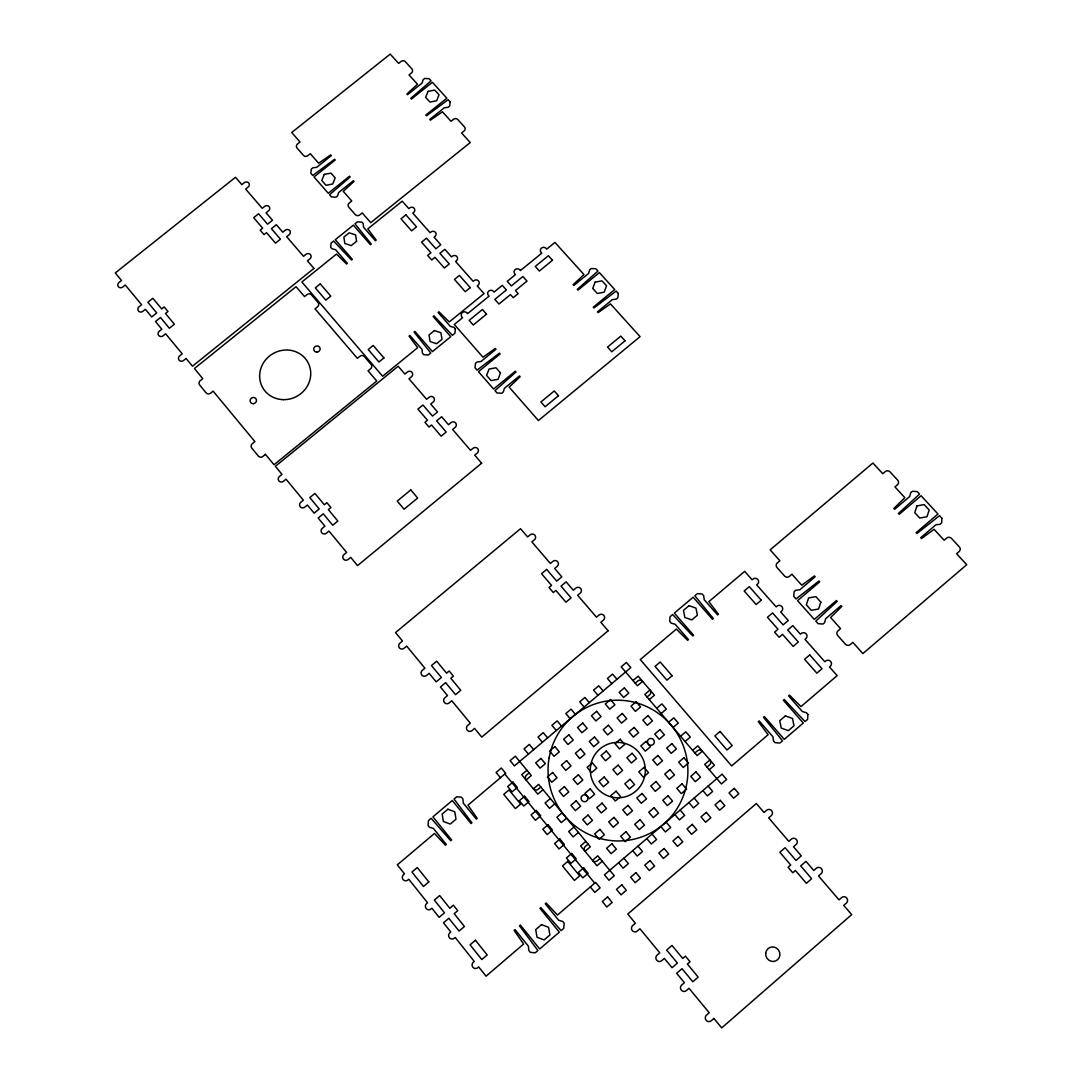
<?xml version="1.0" encoding="UTF-8"?>
<svg xmlns="http://www.w3.org/2000/svg" width="1082" height="1082" viewBox="0 0 1082 1082"><rect width="100%" height="100%" fill="white"/><g stroke="black" fill="none" stroke-linecap="round" stroke-linejoin="round"><path stroke-width="1.5" d="M585.849 841.404L580.561 845.908L596.966 865.762L602.268 861.231M692.629 750.313L697.836 745.863L714.472 765.272L709.251 769.748M588.081 844.095L585.443 846.354A3.517 3.462 80.9 0 0 585.024 851.318L590.312 846.8L538.633 784.369L533.385 788.819A3.462 3.422 -82.6 0 0 538.2 789.251L540.838 787.02M694.887 752.95L697.498 750.732A3.476 3.435 46.9 0 1 702.367 751.151L697.146 755.601L644.804 694.414L649.998 690.018A3.422 3.395 28.7 0 1 649.633 694.806L647.036 697.011M600.023 858.526L597.372 860.785A3.53 3.462 79.5 0 1 592.49 860.339L597.778 855.808L614.265 875.73L608.963 880.275L604.459 874.824L722.073 774.144L726.631 779.473L721.396 783.95L704.707 764.433L709.927 759.97A3.489 3.435 48 0 1 709.589 764.852L706.979 767.084M562.14 812.758L556.865 817.248L561.301 822.604L566.576 818.114M668.622 722.249L673.816 717.826L678.306 723.06L673.099 727.483M573.974 827.054L568.686 831.544L573.135 836.927L578.424 832.423M680.592 736.247L685.799 731.811L690.316 737.072L685.095 741.508M543.029 789.671L537.768 794.134L521.713 774.698L526.961 770.262M649.254 699.608L654.448 695.212L638.164 676.196L632.984 680.578M550.359 798.53L545.098 803.006L549.507 808.335L554.768 803.858M656.693 708.291L661.886 703.895L666.35 709.102L661.156 713.525M529.139 772.9L526.515 775.118A3.462 3.422 -79.2 0 0 526.082 779.987L531.33 775.537L515.33 756.21L510.082 760.632L514.437 765.907L630.792 667.594L626.383 662.441L621.203 666.81L637.42 685.758L642.6 681.376A3.408 3.395 23.6 0 0 637.785 680.984L635.202 683.175M616.983 679.266L612.574 674.1L607.394 678.468L611.803 683.648M708.115 786.087L712.673 791.429L707.425 795.919L702.867 790.577M603.161 690.952L598.752 685.772L593.572 690.154L597.967 695.334M694.13 798.056L698.688 803.412L693.44 807.916L688.882 802.546M589.298 702.651L584.916 697.457L579.709 701.853L584.104 707.046M680.132 810.039L684.676 815.409L679.415 819.913L674.87 814.543M575.421 714.377L571.039 709.17L565.832 713.565L570.214 718.773M666.106 822.049L670.637 827.432L665.376 831.95L660.845 826.553M561.531 726.117L557.149 720.896L551.928 725.305L556.31 730.526M652.054 834.073L656.585 839.483L651.31 844.001L646.779 838.591M547.6 737.883L543.232 732.649L538.011 737.058L542.38 742.306M637.988 846.124L642.505 851.548L637.217 856.065L632.7 850.655M533.656 749.664L529.287 744.416L524.053 748.839L528.422 754.086M623.881 858.202L628.399 863.625L623.097 868.156L618.593 862.733M504.821 774.036L594.735 883.155M500.439 777.728L496.097 772.453L501.345 768.017L505.686 773.292L467.965 805.17L477.203 818.344L476.323 819.088L463.312 803.114L462.907 798.976L461.473 797.204L456.672 796.785L454.034 799.003L471.914 822.82L471.035 823.564L452.276 800.491L432.922 816.829L451.627 839.984L450.748 840.728L431.15 818.317L428.513 820.548L428.012 825.444L429.446 827.23L433.368 828.406L446.325 844.474L445.446 845.218L434.477 833.465L397.324 864.856L404.479 873.85L403.6 874.594A3.53 3.422 -75.4 0 0 403.086 879.558A3.53 3.422 -75.4 0 0 407.9 880.004L408.793 879.247L427.539 902.78L426.646 903.524A3.544 3.435 -79.6 0 0 426.146 908.528A3.544 3.435 -79.6 0 0 430.988 908.988L431.88 908.231L439.143 917.333L444.486 912.789L434.328 900.062L439.657 895.531L449.828 908.244L453.385 905.215L457.767 910.679L454.197 913.708L464.421 926.49L459.066 931.047L448.854 918.253L443.498 922.811L450.788 931.954L449.896 932.711A3.571 3.462 -83.5 0 0 449.409 937.742A3.571 3.462 -83.5 0 0 454.278 938.216L455.17 937.445L474.241 961.384L473.348 962.155A3.598 3.476 -87.2 0 0 472.875 967.227A3.598 3.476 -87.2 0 0 477.771 967.7L478.663 966.929L486.048 976.194L523.62 944.031L514.126 930.398L515.018 929.627L528.381 946.182L528.827 950.483L530.315 952.336L535.225 952.809L537.903 950.51L519.482 925.827L520.374 925.069L539.688 948.982L559.313 932.157L539.945 908.325L540.838 907.568L561.098 930.628L563.763 928.342L564.195 923.298L562.694 921.458L558.677 920.241L545.274 903.781L546.167 903.01L557.473 915.047L595.614 882.398L600.118 887.849L594.802 892.407L590.299 886.942M941.867 518.21L941.665 522.877L939.974 524.31L935.903 524.784L920.728 537.713L921.499 538.552L934.077 529.328L944.14 540.243L946.669 538.079A3.462 3.3 22.7 0 1 951.538 538.444L959.301 546.856A3.476 3.3 23.5 0 1 959.112 551.55L956.569 553.713L966.713 564.696L862.881 653.582L852.859 642.37L850.29 644.574A3.476 3.368 28.3 0 1 845.421 644.182L837.739 635.58A3.462 3.354 27.2 0 1 838.009 630.82L840.565 628.628L830.624 617.497L841.796 606.475L841.025 605.622L825.674 618.701L824.646 622.596L822.929 624.043L818.087 623.665L815.801 621.095L837.211 601.362L836.44 600.51L814.273 619.391L797.569 600.645L819.696 581.846L818.939 581.007L796.054 598.955L793.782 596.398L794.08 591.692L795.77 590.245L799.841 589.771L815.152 576.774L814.394 575.935L801.735 585.186L791.916 574.217L789.373 576.381A3.422 3.314 18.5 0 1 784.558 576.003L777.038 567.59A3.408 3.314 17.1 0 1 777.336 562.91L779.892 560.76L770.141 549.859L872.917 463.028L882.763 473.713L885.279 471.59A3.408 3.246 16.2 0 1 890.067 471.928L897.681 480.165A3.408 3.26 17 0 1 897.451 484.777L894.936 486.914L904.863 497.666L893.854 508.486L894.625 509.311L909.759 496.476L910.746 492.675L912.424 491.255L917.238 491.607L919.538 494.082L898.452 513.477L899.21 514.315L921.066 495.745L937.999 514.045L916.102 532.682L916.873 533.521L939.541 515.708L941.867 518.21M807.902 714.458L807.618 719.314L805.022 721.532L784.234 699.527L783.368 700.257L803.29 723.019L784.247 739.344L764.365 716.5L763.5 717.244L782.516 740.818L779.919 743.05L775.01 742.644L773.481 740.872L772.913 736.747L759.172 720.937L758.306 721.68L768.125 734.705L731.648 765.934L640.274 659.587L676.372 629.088L687.611 640.314L688.463 639.584L675.127 624.233L671.192 623.137L669.717 621.433L670.069 616.713L672.639 614.549L692.751 635.959L693.616 635.229L674.343 613.102L693.156 597.237L712.456 619.283L713.322 618.552L694.86 595.79L697.43 593.639L702.204 594.004L703.692 595.695L704.206 599.671L717.596 614.941L718.448 614.211L708.886 601.619L744.673 571.377L752.139 579.803L752.991 579.086A3.408 3.314 17 0 1 757.792 579.452A3.408 3.314 17 0 1 757.481 584.145L756.629 584.862L776.173 606.894L777.025 606.163A3.435 3.341 21.8 0 1 781.853 606.542A3.435 3.341 21.8 0 1 781.556 611.262L780.704 611.993L788.264 620.513L783.138 624.882L772.562 612.939L767.436 617.295L778.012 629.237L774.59 632.159L779.121 637.298L782.557 634.377L793.174 646.4L798.313 642.018L787.682 630.008L792.822 625.639L800.409 634.201L801.262 633.484A3.449 3.354 26.3 0 1 806.117 633.863A3.449 3.354 26.3 0 1 805.833 638.623L804.981 639.354L824.849 661.751L825.715 661.021A3.476 3.381 30.2 0 1 830.584 661.413A3.476 3.381 30.2 0 1 830.313 666.214L829.461 666.945L837.157 675.614L800.991 706.573L789.4 695.104L788.548 695.834L802.33 711.55L806.361 712.7L807.902 714.458M618.255 293.425L617.876 297.78L616.226 299.132L612.358 299.619L597.494 311.819L598.197 312.603L610.451 303.88L640.071 336.637L538.417 420.533L509.162 387.126L520.158 376.725L519.455 375.941L504.428 388.289L503.306 391.927L501.642 393.307L497.057 392.982L494.988 390.616L515.992 371.992L515.303 371.207L493.595 389.033L478.46 371.681L500.114 353.936L499.424 353.151L477.081 370.112L475.025 367.745L475.471 363.349L477.135 361.983L481.003 361.51L495.989 349.229L495.299 348.458L482.964 357.209L454.305 324.478L462.596 317.716L461.919 316.945A3.232 3.07 -18 0 1 462.366 312.603A3.232 3.07 -18 0 1 466.897 312.887L467.573 313.658L489.078 296.13L488.401 295.359A3.219 3.057 -15.9 0 1 488.834 291.031A3.219 3.057 -15.9 0 1 493.351 291.315L494.041 292.086L502.291 285.35L506.39 289.962L494.826 299.403L498.937 304.028L510.501 294.588L513.247 297.672L518.197 293.628L515.451 290.544L527.002 281.117L522.89 276.519L511.34 285.932L507.242 281.32L515.478 274.598L514.802 273.841A3.219 3.043 -14 0 1 515.221 269.526A3.219 3.043 -14 0 1 519.739 269.81L520.428 270.568L541.798 253.147L541.108 252.376A3.219 3.03 -12.2 0 1 541.514 248.089A3.219 3.03 -12.2 0 1 546.045 248.373L546.721 249.13L554.931 242.436L583.942 274.544L573.108 284.742L573.798 285.513L588.622 273.381L589.69 269.824L591.34 268.485L595.898 268.769L597.981 271.068L577.274 289.367L577.964 290.138L599.374 272.61L614.738 289.557L593.301 307.166L594.004 307.937L616.145 291.099L618.255 293.425M455.36 328.928L454.913 333.297L452.425 335.325L433.977 315.849L433.152 316.526L450.761 336.678L432.448 351.609L414.893 331.39L414.054 332.066L430.785 352.975L428.283 355.018L423.752 354.707L422.399 353.151L422.034 349.445L409.902 335.447L409.064 336.123L417.666 347.687L382.622 376.252L301.851 281.996L336.543 254.054L346.551 263.994L347.376 263.332L335.569 249.712L331.958 248.765L330.646 247.264L331.16 243.017L333.635 241.029L351.501 260.005L352.326 259.342L335.271 239.704L353.354 225.164L370.45 244.721L371.261 244.059L355.004 223.839L357.466 221.851L361.888 222.121L363.2 223.622L363.525 227.193L375.373 240.745L376.198 240.082L367.799 228.884L402.206 201.171L408.82 208.637L409.645 207.974A3.178 2.976 -19 0 1 414.081 208.244A3.178 2.976 -19 0 1 413.622 212.478L412.797 213.127L430.095 232.684L430.92 232.021A3.192 2.989 -18.3 0 1 435.383 232.292A3.192 2.989 -18.3 0 1 434.923 236.539L434.098 237.201L440.793 244.775L435.87 248.765L426.511 238.175L421.574 242.152L430.934 252.755L427.633 255.433L431.65 259.991L434.95 257.313L444.35 267.971L449.287 263.967L439.887 253.31L444.824 249.32L451.532 256.907L452.357 256.245A3.205 3.016 -17.6 0 1 456.847 256.515A3.205 3.016 -17.6 0 1 456.401 260.803L455.576 261.479L473.145 281.334L473.97 280.657A3.219 3.043 -16.7 0 1 478.487 280.955A3.219 3.043 -16.7 0 1 478.041 285.269L477.216 285.932L484.019 293.614L449.26 321.949L438.954 311.805L438.129 312.482L450.315 326.399L454.007 327.373L455.36 328.928M450.126 101.857L449.693 105.968L448.07 107.267L444.337 107.754L429.784 119.426L430.447 120.156L442.416 111.798L451.005 121.292L453.426 119.345A3.151 2.921 -15.7 0 1 457.835 119.588L464.462 126.905A3.151 2.921 -15.5 0 1 464.029 131.044L461.608 133.005L470.237 142.554L370.747 222.662L362.213 212.924L359.751 214.912A3.178 2.962 -21.6 0 1 355.329 214.642L348.796 207.176A3.178 2.948 -21.8 0 1 349.297 202.956L351.745 200.995L343.264 191.325L354.057 181.411L353.408 180.667L338.693 192.461L337.543 195.91L335.907 197.222L331.498 196.965L329.55 194.733L350.149 176.961L349.5 176.231L328.265 193.245L314.023 176.961L335.231 160.001L334.581 159.27L312.739 175.487L310.805 173.269L311.318 169.103L312.941 167.791L316.688 167.318L331.349 155.592L330.7 154.861L318.649 163.233L310.291 153.698L307.843 155.646A3.151 2.894 -22.6 0 1 303.474 155.389L297.063 148.072A3.138 2.894 -22.7 0 1 297.591 143.933L300.025 141.985L291.721 132.504L390.21 54.1L398.622 63.405L401.03 61.485A3.124 2.854 -17.3 0 1 405.385 61.715L411.89 68.883A3.124 2.867 -17.1 0 1 411.43 72.967L409.023 74.888L417.49 84.247L406.859 93.999L407.508 94.716L422.021 83.125L423.13 79.743L424.739 78.459L429.108 78.702L431.069 80.852L410.781 98.34L411.43 99.057L432.381 82.3L446.839 98.219L425.835 115.044L426.497 115.774L448.151 99.679L450.126 101.857M916.968 505.903L914.736 512.638L919.727 518.062L926.963 516.736L929.195 510.001L924.19 504.591L916.968 505.903M820.859 602.16L818.533 609.017L811.257 610.329L806.32 604.797L808.646 597.954L815.909 596.642L820.859 602.16M595.114 282.145L592.733 288.448L597.278 293.465L604.189 292.167L606.542 285.851L602.011 280.847L595.114 282.145M500.466 372.898L498.018 379.309L491.079 380.607L486.602 375.481L489.05 369.07L495.989 367.772L500.466 372.898M428.093 91.361L425.672 97.339L429.946 102.06L436.614 100.775L439.022 94.783L434.748 90.076L428.093 91.361M324.275 174.405L321.787 180.491L325.993 185.293L332.701 184.021L335.19 177.935L330.984 173.134L324.275 174.405M713.89 1018.419L711.199 1020.772A3.692 3.544 70.1 0 1 706.167 1020.272A3.692 3.544 70.1 0 1 706.519 1015.092L709.21 1012.752L689.018 988.285L686.34 990.612A3.665 3.53 71.3 0 1 681.335 990.125A3.665 3.53 71.3 0 1 681.701 984.985L684.379 982.659L676.669 973.3L682.012 968.674L692.832 981.753L698.188 977.114L687.368 964.035L690.045 961.722L685.42 956.136L682.742 958.449L671.976 945.452L666.634 950.064L677.4 963.075L672.044 967.7L664.362 958.395L661.684 960.708A3.625 3.517 72.8 0 1 656.72 960.234A3.625 3.517 72.8 0 1 657.085 955.136L659.763 952.823L639.922 928.775L637.257 931.075A3.598 3.503 74.8 0 1 632.307 930.601A3.598 3.503 74.8 0 1 632.7 925.543L635.364 923.244L627.776 914.06L756.345 803.534L764.041 812.501L766.665 810.242A3.557 3.462 50.7 0 1 771.601 810.675A3.557 3.462 50.7 0 1 771.29 815.625L768.666 817.884L788.819 841.363L791.442 839.091A3.584 3.476 52.1 0 1 796.406 839.537A3.584 3.476 52.1 0 1 796.109 844.528L793.485 846.8L801.275 855.889L796 860.447L785.099 847.72L779.838 852.278L790.726 865.018L788.088 867.291L792.768 872.768L795.419 870.483L806.374 883.291L811.649 878.719L800.694 865.911L805.968 861.353L813.799 870.483L816.437 868.197A3.611 3.489 53.2 0 1 821.427 868.643A3.611 3.489 53.2 0 1 821.143 873.674L818.506 875.96L838.996 899.845L841.647 897.546A3.652 3.503 54 0 1 846.665 898.006A3.652 3.503 54 0 1 846.394 903.078L843.744 905.377L851.683 914.628L721.708 1027.9L713.89 1018.419M541.5 924.637L535.712 929.587L537.01 937.242L544.097 939.933L549.899 934.97L548.588 927.315L541.5 924.637M785.37 715.919L779.743 720.734L781.245 728.078L788.372 730.621L793.999 725.806L792.484 718.448L785.37 715.919M607.624 896.964L602.309 901.536L606.826 907.014L612.142 902.456L607.624 896.964M621.798 884.819L616.483 889.377L621.014 894.841L626.316 890.283L621.798 884.819M635.932 872.687L630.63 877.245L635.161 882.696L640.476 878.151L635.932 872.687M650.052 860.582L644.764 865.127L649.308 870.564L654.596 866.019L650.052 860.582M664.145 848.504L658.87 853.022L663.415 858.459L668.703 853.928L664.145 848.504M678.225 836.427L672.95 840.957L677.494 846.367L682.769 841.837L678.225 836.427M692.264 824.389L687.002 828.907L691.56 834.303L696.822 829.786L692.264 824.389M706.289 812.366L701.028 816.869L705.599 822.252L710.86 817.749L706.289 812.366M720.287 800.355L715.04 804.859L719.611 810.229L724.859 805.725L720.287 800.355M734.259 788.372L729.025 792.863L733.61 798.218L738.844 793.728L734.259 788.372M571.742 853.428L566.454 857.958L570.904 863.368L576.206 858.851L571.742 853.428M599.928 829.38L594.654 833.884L599.13 839.28L604.405 834.763L599.928 829.38M613.994 817.397L608.72 821.887L613.196 827.257L618.471 822.766L613.994 817.397M628.02 805.414L622.759 809.904L627.249 815.273L632.51 810.77L628.02 805.414M642.032 793.471L636.784 797.948L641.274 803.29L646.536 798.814L642.032 793.471M656.017 781.542L650.782 786.005L655.286 791.334L660.52 786.857L656.017 781.542M669.988 769.627L664.754 774.09L669.258 779.405L674.492 774.942L669.988 769.627M683.919 757.738L678.698 762.188L683.215 767.49L688.45 763.026L683.919 757.738M475.417 940.244L470.061 944.816L481.828 959.558L487.198 954.973L475.417 940.244M567.793 861.407L562.491 865.938L574.393 880.423L579.709 875.893L567.793 861.407M720.071 731.459L714.864 735.909L726.982 749.988L732.189 745.525L720.071 731.459M809.755 654.921L804.602 659.317L816.856 673.166L822.009 668.757L809.755 654.921M583.658 867.886L578.356 872.417L582.833 877.854L588.135 873.323L583.658 867.886M611.885 843.757L606.596 848.274L611.087 853.684L616.375 849.167L611.885 843.757M625.964 831.733L620.689 836.237L625.18 841.634L630.468 837.116L625.964 831.733M640.017 819.723L634.742 824.213L639.259 829.596L644.52 825.093L640.017 819.723M654.042 807.727L648.781 812.217L653.298 817.586L658.559 813.096L654.042 807.727M668.054 795.757L662.806 800.247L667.323 805.603L672.571 801.113L668.054 795.757M682.039 783.814L676.791 788.291L681.322 793.633L686.57 789.143L682.039 783.814M695.997 771.885L690.762 776.349L695.293 781.677L700.527 777.201L695.997 771.885M548.074 824.714L542.799 829.204L547.208 834.574L552.496 830.083L548.074 824.714M576.179 800.829L570.917 805.292L575.353 810.634L580.628 806.158L576.179 800.829M590.204 788.9L584.943 793.377L589.392 798.705L594.654 794.229L590.204 788.9M604.202 777.011L598.955 781.461L603.404 786.776L608.652 782.313L604.202 777.011M618.174 765.136L612.926 769.586L617.389 774.888L622.623 770.425L618.174 765.136M632.118 753.275L626.884 757.711L631.347 762.999L636.581 758.55L632.118 753.275M646.035 741.441L640.815 745.877L645.291 751.138L650.512 746.702L646.035 741.441M659.939 729.62L654.732 734.042L659.208 739.304L664.416 734.867L659.939 729.62M559.881 839.05L554.593 843.554L559.029 848.937L564.331 844.433L559.881 839.05M588.026 815.071L582.765 819.561L587.215 824.93L592.49 820.44L588.026 815.071M602.065 803.114L596.804 807.605L601.267 812.947L606.529 808.47L602.065 803.114M616.091 791.185L610.83 795.662L615.306 800.991L620.554 796.514L616.091 791.185M630.076 779.27L624.828 783.733L629.305 789.062L634.552 784.585L630.076 779.27M644.047 767.368L638.813 771.831L643.29 777.147L648.524 772.683L644.047 767.368M657.991 755.493L652.757 759.956L657.247 765.244L662.482 760.795L657.991 755.493M671.908 743.645L666.688 748.095L671.192 753.37L676.412 748.92L671.908 743.645M524.608 796.244L519.346 800.707L523.729 806.036L528.99 801.573L524.608 796.244M552.645 772.507L547.397 776.944L551.793 782.245L557.041 777.796L552.645 772.507M566.616 760.66L561.382 765.096L565.778 770.384L571.025 765.934L566.616 760.66M580.574 748.839L575.34 753.261L579.749 758.536L584.983 754.1L580.574 748.839M594.505 737.031L589.284 741.454L593.707 746.715L598.928 742.279L594.505 737.031M608.409 725.251L603.201 729.66L607.624 734.908L612.845 730.485L608.409 725.251M622.299 713.484L617.092 717.893L621.528 723.128L626.735 718.705L622.299 713.484M636.162 701.745L630.968 706.14L635.404 711.361L640.598 706.952L636.162 701.745M428.81 881.952L423.481 886.469L411.958 872.038L417.287 867.534L428.81 881.952M520.658 804.115L515.384 808.579L503.739 794.391L509 789.941L520.658 804.115M672.084 675.79L666.904 680.172L655.043 666.39L660.209 662.008L672.084 675.79M761.268 600.199L756.156 604.527L744.173 590.975L749.285 586.647L761.268 600.199M536.32 810.459L531.046 814.935L535.441 820.278L540.716 815.801L536.32 810.459M564.385 786.628L559.137 791.091L563.546 796.406L568.807 791.943L564.385 786.628M578.383 774.753L573.135 779.202L577.558 784.504L582.806 780.054L578.383 774.753M592.354 762.891L587.12 767.341L591.556 772.629L596.791 768.179L592.354 762.891M606.312 751.057L601.078 755.493L605.514 760.768L610.748 756.318L606.312 751.057M620.243 739.236L615.022 743.659L619.459 748.92L624.693 744.484L620.243 739.236M634.147 727.429L628.926 731.851L633.389 737.099L638.596 732.676L634.147 727.429M648.023 715.648L642.816 720.071L647.279 725.305L652.487 720.883L648.023 715.648M447.894 809.228L442.173 814.056L443.35 821.468L450.274 824.051L455.995 819.209L454.805 811.798L447.894 809.228M689.031 605.677L683.472 610.37L684.852 617.497L691.804 619.932L697.376 615.225L695.969 608.098L689.031 605.677M512.949 782.11L507.688 786.546L512.057 791.848L517.318 787.398L512.949 782.11M540.946 758.428L535.698 762.864L540.08 768.139L545.328 763.703L540.946 758.428M554.904 746.621L549.67 751.043L554.052 756.304L559.286 751.882L554.904 746.621M568.834 734.84L563.614 739.249L568.009 744.497L573.23 740.074L568.834 734.84M582.752 723.074L577.531 727.483L581.94 732.717L587.147 728.294L582.752 723.074M596.642 711.32L591.435 715.729L595.844 720.95L601.051 716.541L596.642 711.32M610.505 699.594L605.311 703.99L609.721 709.197L614.914 704.801L610.505 699.594M624.341 687.895L619.161 692.277L623.584 697.471L628.764 693.075L624.341 687.895M608.111 630.779L481.76 737.099L474.592 728.402L471.982 730.607A3.422 3.368 -59.1 0 1 467.221 730.188A3.422 3.368 -59.1 0 1 467.681 725.4L470.291 723.195L451.762 700.744L449.152 702.921A3.408 3.341 -52.7 0 1 444.418 702.529A3.408 3.341 -52.7 0 1 444.905 697.755L447.502 695.577L440.428 686.989L445.622 682.634L455.549 694.658L460.756 690.289L450.829 678.292L453.426 676.115L449.179 670.989L446.582 673.166L436.695 661.224L431.502 665.552L441.388 677.508L436.181 681.849L429.135 673.302L426.524 675.479A3.381 3.314 -48.1 0 1 421.818 675.087A3.381 3.314 -48.1 0 1 422.305 670.353L424.901 668.189L406.683 646.103L404.086 648.253A3.368 3.287 -44.9 0 1 399.407 647.875A3.368 3.287 -44.9 0 1 399.907 643.181L402.49 641.017L395.525 632.578L520.537 528.706L527.61 536.956L530.166 534.833A3.327 3.26 -18.3 0 1 534.846 535.184A3.327 3.26 -18.3 0 1 534.413 539.783L531.871 541.906L550.373 563.479L552.929 561.342A3.341 3.287 -15.7 0 1 557.636 561.707A3.341 3.287 -15.7 0 1 557.23 566.346L554.66 568.483L561.828 576.828L556.703 581.115L546.681 569.416L541.555 573.703L551.577 585.403L549.007 587.54L553.308 592.571L555.878 590.434L565.94 602.201L571.08 597.886L561.003 586.133L566.129 581.846L573.325 590.231L575.894 588.081A3.354 3.314 -11.7 0 1 580.615 588.459A3.354 3.314 -11.7 0 1 580.222 593.125L577.653 595.276L596.466 617.2L599.049 615.036A3.368 3.341 -5.1 0 1 603.797 615.415A3.368 3.341 -5.1 0 1 603.404 620.121L600.835 622.285L608.111 630.779M558.474 395.714L545.098 406.751L540.905 401.977L554.282 390.954L558.474 395.714M625.044 340.816L611.776 351.758L607.543 347.052L620.811 336.11L625.044 340.816M481.639 463.218L357.547 565.602L350.717 557.352L348.147 559.462A3.327 3.205 -38 0 1 343.535 559.11A3.327 3.205 -38 0 1 344.049 554.525L346.619 552.402L328.969 531.073L326.399 533.183A3.314 3.178 -37 0 1 321.814 532.831A3.314 3.178 -37 0 1 322.341 528.273L324.911 526.177L318.162 518.021L323.275 513.828L332.729 525.243L337.841 521.037L328.373 509.636L330.93 507.553L326.886 502.684L324.329 504.767L314.916 493.433L309.817 497.598L319.231 508.959L314.118 513.139L307.396 505.023L304.84 507.106A3.3 3.151 -36.2 0 1 300.282 506.768A3.3 3.151 -36.2 0 1 300.823 502.251L303.366 500.155L286 479.177L283.457 481.26A3.287 3.124 -35.5 0 1 278.913 480.922A3.287 3.124 -35.5 0 1 279.467 476.432L282.01 474.349L275.369 466.328L398.162 366.243L404.911 374.074L407.414 372.032A3.246 3.097 -23.2 0 1 411.958 372.343A3.246 3.097 -23.2 0 1 411.471 376.739L408.969 378.795L426.619 399.285L429.135 397.229A3.26 3.124 -22.7 0 1 433.693 397.554A3.26 3.124 -22.7 0 1 433.219 401.977L430.704 404.032L437.534 411.972L432.489 416.097L422.954 404.993L417.909 409.104L427.458 420.235L424.942 422.291L429.04 427.079L431.556 425.01L441.145 436.181L446.19 432.043L436.601 420.871L441.632 416.746L448.489 424.699L451.018 422.629A3.273 3.151 -22 0 1 455.59 422.954A3.273 3.151 -22 0 1 455.13 427.417L452.614 429.486L470.548 450.328L473.077 448.246A3.287 3.178 -21.1 0 1 477.676 448.57A3.287 3.178 -21.1 0 1 477.23 453.074L474.7 455.157L481.639 463.218M410.795 489.903L397.229 501.074L404.086 509.216L417.666 498.031L410.795 489.903M486.521 314.159L473.253 324.992L469.169 320.34L482.423 309.52L486.521 314.159M552.51 260.289L539.35 271.027L535.238 266.442L548.385 255.717L552.51 260.289M265.442 454.345L262.899 456.415A3.273 3.111 -35 0 1 258.382 456.077L251.795 448.11A3.273 3.097 -34.8 0 1 252.363 443.661L254.892 441.605L213.113 391.129L210.598 393.172A3.246 3.043 -33.9 0 1 206.135 392.861L199.683 385.043A3.232 3.03 -33.8 0 1 200.265 380.675L202.78 378.646L194.408 368.529L296.049 286.662L304.542 296.59L307.031 294.575A3.205 3.003 -26.1 0 1 311.481 294.872L318.027 302.514A3.205 3.016 -26.1 0 1 317.513 306.828L315.024 308.83L357.358 358.331L359.86 356.303A3.232 3.07 -25.6 0 1 364.363 356.6L371.045 364.404A3.246 3.084 -25.5 0 1 370.558 368.8L368.042 370.828L376.766 381.026L274.044 464.733L265.442 454.345M383.907 357.926L378.903 361.997L368.205 349.527L373.195 345.456L383.907 357.926M470.237 287.663L465.274 291.694L454.454 279.426L459.404 275.41L470.237 287.663M434.396 330.565L428.999 334.974L430.095 341.547L436.614 343.724L442.024 339.315L440.901 332.742L434.396 330.565M313.956 268.404L192.488 366.203L186.063 358.453L183.561 360.482A3.219 3.016 -33.4 0 1 179.125 360.171A3.219 3.016 -33.4 0 1 179.72 355.829L182.222 353.814L165.641 333.783L163.139 335.799A3.219 2.989 -33.1 0 1 158.729 335.501A3.219 2.989 -33.1 0 1 159.325 331.187L161.827 329.185L155.497 321.516L160.501 317.513L169.387 328.238L174.391 324.221L165.492 313.51L167.994 311.508L164.194 306.936L161.691 308.938L152.846 298.28L147.855 302.27L156.701 312.928L151.696 316.931L145.38 309.303L142.878 311.305A3.205 2.962 -32.9 0 1 138.496 311.021A3.205 2.962 -32.9 0 1 139.105 306.733L141.607 304.745L125.282 285.026L122.793 287.014A3.192 2.935 -32.6 0 1 118.425 286.73A3.192 2.935 -32.6 0 1 119.034 282.47L121.522 280.495L115.287 272.948L235.497 177.259L241.841 184.63L244.289 182.669A3.151 2.908 -25.6 0 1 248.657 182.939A3.151 2.908 -25.6 0 1 248.103 187.105L245.655 189.066L262.236 208.326L264.698 206.364A3.165 2.935 -25.4 0 1 269.08 206.635A3.165 2.935 -25.4 0 1 268.552 210.828L266.077 212.802L272.502 220.255L267.565 224.204L258.598 213.749L253.675 217.698L262.642 228.14L260.167 230.128L264.022 234.618L266.497 232.644L275.504 243.139L280.441 239.176L271.433 228.681L276.356 224.731L282.808 232.224L285.269 230.236A3.178 2.948 -25.2 0 1 289.678 230.507A3.178 2.948 -25.2 0 1 289.151 234.74L286.676 236.715L303.528 256.299L306.003 254.311A3.192 2.976 -25 0 1 310.426 254.581A3.192 2.976 -25 0 1 309.912 258.841L307.437 260.83L313.956 268.404M356.587 241.286L351.231 245.6L344.86 243.504L343.846 237.12L349.188 232.819L355.559 234.902L356.587 241.286M320.272 283.89L315.308 287.893L325.804 300.12L330.781 296.103L320.272 283.89M405.899 214.845L400.989 218.807L411.593 230.845L416.516 226.868L405.899 214.845M549.115 757.9A70.452 69.843 68.1 0 0 641.842 836.873A70.452 69.843 68.1 0 0 662.968 716.987A70.452 69.843 68.1 0 0 549.115 757.9M590.718 765.096A27.713 27.483 68.1 0 0 627.195 796.176A27.713 27.483 68.1 0 0 635.513 749.001A27.713 27.483 68.1 0 0 590.718 765.096M765.704 953.377A7.331 7.06 62.2 0 0 775.808 960.897A7.331 7.06 62.2 0 0 776.876 948.387A7.331 7.06 62.2 0 0 765.704 953.377M647.469 742.211A3.449 3.422 50.2 0 0 652.933 744.632A3.449 3.422 50.2 0 0 652.257 738.708A3.449 3.422 50.2 0 0 647.469 742.211M581.359 796.934A3.476 3.435 81.9 0 0 584.983 801.721A3.476 3.435 81.9 0 0 587.269 796.163A3.476 3.435 81.9 0 0 581.359 796.934M283.416 399.65A25.914 24.453 -30.1 0 0 308.154 362.822A25.914 24.453 -30.1 0 0 264.008 361.997A25.914 24.453 -30.1 0 0 283.416 399.65M253.269 403.694A3.246 3.07 -32.6 0 0 256.055 398.893A3.246 3.07 -32.6 0 0 250.524 399.15A3.246 3.07 -32.6 0 0 253.269 403.694M316.715 352.11A3.232 3.043 -27.6 0 0 319.799 347.525A3.232 3.043 -27.6 0 0 314.28 347.417A3.232 3.043 -27.6 0 0 316.715 352.11"/></g></svg>
